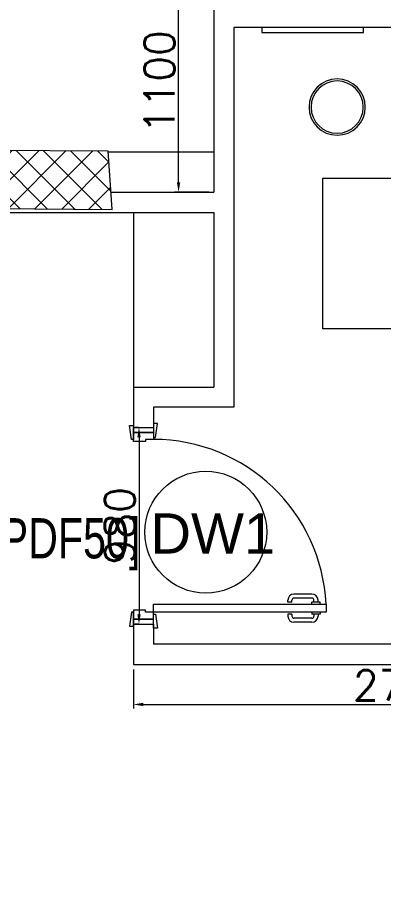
# Model space of a CAD drawing. Header units: millimetres. Extents: x -2143172 to 5255, y -610845 to 279739.
# Drawn here: x -1073034 to -1071212, y -583613 to -579248 of the extents above; entities that cross this region are included whole.
import ezdxf

# ---------------------------------------------------------------- set-up
doc = ezdxf.new("R2010")
doc.units = ezdxf.units.MM
doc.header["$LTSCALE"] = 30
doc.layers.get('0').update_dxf_attribs({"lineweight": 5})
doc.layers.get('Defpoints').update_dxf_attribs({"lineweight": 5})
for name, color, linetype, lineweight in [('72_EGR_BASE_TEXT', 7, 'Continuous', 5), ('C-HYDR-CTCH', 6, 'Continuous', 5), ('dims.', 152, 'Continuous', 5), ('DTAG', 20, 'Continuous', 9), ('Hatch', 252, 'Continuous', 5), ('LOADING', 163, 'Continuous', 5), ('Structure', 20, 'Continuous', 5), ('Walls', 32, 'Continuous', 5)]:
    doc.layers.add(name, color=color, linetype=linetype, lineweight=lineweight)
doc.layers.add('Wooden Joinery', color=7, linetype='Continuous', lineweight=5, true_color=0x521300)
doc.styles.add('SIMPLEX', font='SIMPLEX.shx', dxfattribs={"height": 150})
doc.styles.add('TTLB-A0-JeddahDP$0$swis721', font='swiss.ttf')
doc.styles.add('X3G_ENTITY_9F38', font='swisscl.ttf', dxfattribs={"height": 0.2})
doc.dimstyles.new('Buk', dxfattribs={"dimtxt": 150, "dimasz": 50, "dimexe": 20, "dimexo": 25, "dimgap": 20, "dimtad": 1, "dimdec": 0, "dimrnd": 5, "dimdsep": 46, "dimtxsty": 'SIMPLEX', "dimcen": 0, "dimdle": 20, "dimclrd": 256, "dimclre": 256, "dimclrt": 256, "dimadec": 0, "dimazin": 0, "dimtfac": 0.0075, "dimtdec": 0, "dimtmove": 1, "dimatfit": 2, "dimldrblk": 'ARCHTICK', "dimfxl": 1, "dimtolj": 1, "dimtzin": 0, "dimlwd": -1, "dimlwe": -1, "dimarcsym": 0})

# ---------------------------------------------------------------- blocks, each defined once
blk = doc.blocks.new('*D322')
at = {"layer": 'Defpoints', "color": 0, "transparency": 16777216}
for p in [(-1072457, -582468.1, 0.1), (-1069757, -582468.1, 0.1), (-1069757, -582667.4)]:
    blk.add_point(p, dxfattribs=at)
at = {"layer": 'dims.', "linetype": 'Continuous', "transparency": 16777216}
for p, q in [((-1072457, -582493.1), (-1072457, -582687.4)), ((-1069757, -582493.1), (-1069757, -582687.4))]:
    blk.add_line(p, q, dxfattribs=at)
at = {"layer": 'dims.', "transparency": 16777216}
blk.add_line((-1072407, -582667.4), (-1069807, -582667.4), dxfattribs=at)
for points in [[(-1072407, -582659.1), (-1072407, -582675.7), (-1072457, -582667.4)], [(-1069807, -582659.1), (-1069807, -582675.7), (-1069757, -582667.4)]]:
    blk.add_solid(points, dxfattribs=at)
at = {"layer": 'dims.', "transparency": 16777216, "insert": (-1071107, -582572.4), "char_height": 150, "attachment_point": 5, "style": 'SIMPLEX'}
blk.add_mtext('\\A1;2700', dxfattribs=at)
blk = doc.blocks.new('_ArchTick')
at = {"color": 0, "linetype": 'ByBlock', "const_width": 0.15}
blk.add_lwpolyline([(-0.5, -0.5), (0.5, 0.5)], dxfattribs=at)
blk = doc.blocks.new('*D717')
at = {"layer": 'Defpoints', "color": 0, "transparency": 16777216}
for p in [(-1072232.1, -579018.1), (-1072057, -579018.1), (-1072057, -580118.1, 0.1)]:
    blk.add_point(p, dxfattribs=at)
at = {"layer": 'dims.', "linetype": 'Continuous', "transparency": 16777216}
for p, q in [((-1072082, -579018.1), (-1072252.1, -579018.1)), ((-1072082, -580118.1), (-1072252.1, -580118.1))]:
    blk.add_line(p, q, dxfattribs=at)
at = {"layer": 'dims.', "transparency": 16777216}
blk.add_line((-1072232.1, -580068.1), (-1072232.1, -579068.1), dxfattribs=at)
for points in [[(-1072240.5, -579068.1), (-1072223.8, -579068.1), (-1072232.1, -579018.1)], [(-1072240.5, -580068.1), (-1072223.8, -580068.1), (-1072232.1, -580118.1)]]:
    blk.add_solid(points, dxfattribs=at)
at = {"layer": 'dims.', "transparency": 16777216, "insert": (-1072327.1, -579568.1), "char_height": 150, "attachment_point": 5, "rotation": 90, "style": 'SIMPLEX'}
blk.add_mtext('\\A1;1100', dxfattribs=at)
blk = doc.blocks.new('*D722')
at = {"layer": 'Defpoints', "color": 0, "transparency": 16777216}
for p in [(-1072407, -581288.1, 0.1), (-1072428.9, -582268.1), (-1072407, -582268.1, 0.1)]:
    blk.add_point(p, dxfattribs=at)
at = {"layer": 'dims.', "linetype": 'Continuous', "transparency": 16777216}
for p, q in [((-1072432, -581288.1), (-1072448.9, -581288.1)), ((-1072432, -582268.1), (-1072448.9, -582268.1))]:
    blk.add_line(p, q, dxfattribs=at)
at = {"layer": 'dims.', "transparency": 16777216}
blk.add_line((-1072428.9, -581338.1), (-1072428.9, -582218.1), dxfattribs=at)
for points in [[(-1072437.2, -581338.1), (-1072420.6, -581338.1), (-1072428.9, -581288.1)], [(-1072437.2, -582218.1), (-1072420.6, -582218.1), (-1072428.9, -582268.1)]]:
    blk.add_solid(points, dxfattribs=at)
at = {"layer": 'dims.', "transparency": 16777216, "insert": (-1072523.9, -581778.1), "char_height": 150, "attachment_point": 5, "rotation": 90, "style": 'SIMPLEX'}
blk.add_mtext('\\A1;980', dxfattribs=at)
blk = doc.blocks.new('A$C72370EFE')
at = {"layer": 'Wooden Joinery'}
for p, q in [((-0.01, -0.04), (-0.02, -0.04)), ((-0.01, -0.03), (-0.01, -0.07)), ((0, -0.03), (-0.01, -0.03)), ((0.04, -0.03), (0.05, -0.03)), ((0.05, -0.03), (0.05, -0.07)), ((0.05, -0.04), (0.06, -0.04)), ((-0.05, -0.07), (-0.05, -0.16)), ((-0.03, -0.07), (-0.03, -0.16)), ((-0.01, -0.06), (-0.02, -0.06)), ((0, -0.07), (-0.01, -0.07)), ((0.04, -0.07), (0.05, -0.07)), ((0.05, -0.06), (0.06, -0.06)), ((0.07, -0.07), (0.07, -0.16)), ((0.09, -0.07), (0.09, -0.16)), ((-0.01, -0.17), (-0.02, -0.17)), ((-0.01, -0.17), (-0.01, -0.19)), ((0.05, -0.17), (0.06, -0.17)), ((0.05, -0.17), (0.05, -0.19)), ((-0.01, -0.19), (-0.02, -0.19)), ((0.05, -0.19), (0.06, -0.19))]:
    blk.add_line(p, q, dxfattribs=at)
for centre, radius, start, end in [((-0.02, -0.07), 0.03, 90, 180), ((0.06, -0.07), 0.03, 0, 90), ((-0.02, -0.07), 0.01, 90, 180), ((0.06, -0.07), 0.01, 0, 90), ((-0.02, -0.16), 0.03, 180, 270), ((-0.02, -0.16), 0.01, 180, 270), ((0.06, -0.16), 0.01, 270, 0), ((0.06, -0.16), 0.03, 270, 0)]:
    blk.add_arc(centre, radius, start, end, dxfattribs=at)
blk = doc.blocks.new('A$C5DAD61B4')
at = {"layer": 'Wooden Joinery'}
for points in [[(80, 959.1), (80, 969.1), (10, 979.1), (10, 959.1)], [(940, 959.1), (940, 969.1), (1010, 979.1), (1010, 959.1)], [(70, 859.1), (70, 849.1), (0, 839.1), (0, 859.1)], [(120, 859.1), (120, 0), (80, 0), (80, 859.1)], [(950, 859.1), (950, 849.1), (1020, 839.1), (1020, 859.1)]]:
    blk.add_lwpolyline(points, close=True, dxfattribs=at)
for points in [[(45, 859.1), (45, 959.1), (20, 959.1), (20, 859.1), (45, 859.1)], [(45, 859.1), (80, 859.1), (80, 899.1), (90, 899.1), (90, 959.1), (45, 959.1), (45, 859.1)], [(975, 859.1), (940, 859.1), (940, 899.1), (930, 899.1), (930, 959.1), (975, 959.1), (975, 859.1)], [(975, 859.1), (975, 959.1), (1000, 959.1), (1000, 859.1), (975, 859.1)]]:
    blk.add_lwpolyline(points, dxfattribs=at)
blk.add_arc((80, 859.1), 860, 272.666, 0, dxfattribs=at)
at = {"layer": 'Wooden Joinery', "xscale": 999.9999999998854, "yscale": 999.9999999998854, "zscale": 999.9999999998854, "rotation": 180}
blk.add_blockref('A$C72370EFE', (120, 0), dxfattribs=at)
blk = doc.blocks.new('A$C47696aed')
at = {"layer": 'Hatch'}
h = blk.add_hatch(dxfattribs=at)
h.set_pattern_fill('ANSI37', color=256, scale=30)
h.paths.add_polyline_path([(50952.7, 21917.9), (50348.7, 21909.7), (50352.6, 21621.3), (50956.6, 21629.5)])
h.paths.add_polyline_path([(43791.9, 21910.1), (43208.4, 21904.7), (43188.5, 21613.3), (43772, 21618.7)])
h.paths.add_polyline_path([(29414.9, 21902.8), (28815.8, 21898.7), (28810.1, 21605.6), (29409.2, 21609.7)])
h.paths.add_polyline_path([(36600.2, 21904.9), (35999, 21897.4), (35990.7, 21611.8), (36591.9, 21619.3)])
h.paths.add_polyline_path([(22195.7, 21912), (21589.3, 21890.2), (21603.8, 21597.6), (22210.2, 21619.5)])
h.paths.add_polyline_path([(15459.1, 21901.7), (14237.2, 21925.6), (14230.7, 21629.5), (15452.7, 21605.5)])
h.paths.add_polyline_path([(15473.2, 14701.6), (14258.2, 14685.8), (14244.7, 14393.4), (15459.7, 14409.1)])
h.paths.add_polyline_path([(15447.1, 7508.4), (14244, 7492.4), (14238.3, 7199.4), (15441.4, 7215.3)])
h.paths.add_polyline_path([(15465.6, 309.7), (14269, 298.3), (14271.8, 3.8), (15468.5, 15.2)])
h.paths.add_polyline_path([(7830.6, 311.8), (7227.1, 308.1), (7237.7, 22.6), (7841.3, 26.3)])
h.paths.add_polyline_path([(7815.2, 7509.8), (7218.4, 7511.4), (7218.2, 7210.2), (7815.1, 7208.6)])
h.paths.add_polyline_path([(7825.1, 14699.4), (7205.8, 14700.6), (7195.2, 14397.6), (7814.5, 14396.4)])
h.paths.add_polyline_path([(7801.7, 21878.7), (7201.1, 21893.2), (7197.5, 21603.6), (7798.1, 21589.1)])
h.paths.add_polyline_path([(602.6, 21876.9), (0, 21899.6), (1.9, 21611.2), (604.5, 21588.5)])
h.paths.add_polyline_path([(610.4, 7498.6), (8.3, 7491.6), (11.7, 7200), (613.7, 7206.9)])
h.paths.add_polyline_path([(627.9, 303.9), (29.5, 302.9), (34.3, 2.3), (632.7, 3.3)])
h.paths.add_polyline_path([(22214.6, 317.2), (21608.9, 304.3), (21614.6, 3.1), (22220.3, 16)])
h.paths.add_polyline_path([(22208.1, 7509.7), (21613.7, 7492.1), (21615.8, 7195.5), (22210.2, 7213.1)])
h.paths.add_polyline_path([(22199.3, 14717.7), (21600.4, 14710), (21604.4, 14409.9), (22203.4, 14417.6)])
h.paths.add_polyline_path([(29399.7, 14702.4), (28797.7, 14707.1), (28802, 14415), (29403.9, 14410.3)])
h.paths.add_polyline_path([(29403.4, 7519.8), (28799.6, 7502.2), (28813, 7202.1), (29413.1, 7223.2)])
h.paths.add_polyline_path([(29419.5, 303.8), (28815.7, 310.4), (28813.3, 24.7), (29417.2, 18.1)])
h.paths.add_polyline_path([(36618, 314.2), (36020.7, 299.7), (36029.7, 0), (36627, 14.6)])
h.paths.add_polyline_path([(36610.7, 7502.6), (36009.5, 7504.5), (36010.6, 7207.3), (36611.9, 7205.4)])
h.paths.add_polyline_path([(36574.3, 14706.4), (35993.4, 14711.1), (36013.1, 14421.3), (36594, 14416.6)])
h.paths.add_polyline_path([(43777.6, 14705.7), (43180, 14719.4), (43182, 14427.5), (43779.6, 14413.8)])
h.paths.add_polyline_path([(43778.6, 7507.1), (43210.2, 7499.5), (43212, 7205.4), (43780.5, 7213)])
h.paths.add_polyline_path([(43815.7, 310), (43210.4, 307.3), (43211.8, 2.8), (43817, 5.4)])
h.paths.add_polyline_path([(50989.9, 309.5), (50401.9, 325.5), (50388.7, 18.3), (50976.7, 2.3)])
h.paths.add_polyline_path([(50974.1, 7508.9), (50370.9, 7510), (50368.9, 7213.4), (50972.2, 7212.3)])
at = {"layer": 'C-HYDR-CTCH', "color": 4, "flags": 128}
blk.add_lwpolyline([(35993.4, 14711.1), (36013.1, 14421.3), (36594, 14416.6), (36574.3, 14706.4), (35993.4, 14711.1)], dxfattribs=at)
blk = doc.blocks.new('A$C164D1FF0')
at = {"layer": 'DTAG'}
blk.add_circle((0, 0), 303.3, dxfattribs=at)
at = {"layer": 'DTAG', "insert": (-275.2, 93.3), "char_height": 200, "width": 6547.939, "attachment_point": 1, "style": 'TTLB-A0-JeddahDP$0$swis721'}
blk.add_mtext('DW1', dxfattribs=at)
blk = doc.blocks.new('WM00001-P')
blk.add_circle((0, 0), 0.14)
at = {"color": 8}
blk.add_circle((0, 0), 0.13, dxfattribs=at)

msp = doc.modelspace()

# ---------------------------------------------------------------- linework, layer by layer
at = {"layer": 'LOADING', "elevation": 0.1}
msp.add_lwpolyline([(-1071817.8, -579298.1), (-1071817.8, -579323.1), (-1071311.8, -579323.1), (-1071311.8, -579298.1), (-1071817.8, -579298.1)], dxfattribs=at)
msp.add_lwpolyline([(-1070014.5, -580048.1), (-1070014.5, -580798.1), (-1071514.5, -580798.1), (-1071514.5, -580048.1)], close=True, dxfattribs=at)
at = {"layer": 'Walls'}
for p, q in [((-1072057, -577638.1, 0.2), (-1072057, -580118.1, 0.2)), ((-1067957, -579298.1, 0.2), (-1071957, -579298.1, 0.2)), ((-1071957, -579298.1, 0.2), (-1071957, -581188.1, 0.2)), ((-1072568.2, -580118.1, 0.2), (-1072057, -580118.1, 0.2)), ((-1073177, -580218.1, 0.2), (-1072057, -580218.1, 0.2)), ((-1072057, -580218.1, 0.2), (-1072057, -581088.1, 0.2)), ((-1072457, -581088.1, 0.2), (-1072457, -581288.1, 0.2)), ((-1072457, -581088.1, 0.2), (-1072057, -581088.1, 0.2)), ((-1072357, -581188.1, 0.2), (-1072357, -581288.1, 0.2)), ((-1071957, -581188.1, 0.2), (-1072357, -581188.1, 0.2)), ((-1072457, -581288.1, 0.2), (-1072357, -581288.1, 0.2)), ((-1072457, -582268.1, 0.2), (-1072357, -582268.1, 0.2)), ((-1072457, -582268.1, 0.2), (-1072457, -582468.1, 0.2)), ((-1072357, -582268.1, 0.2), (-1072357, -582368.1, 0.2)), ((-1067957, -582368.1, 0.2), (-1072357, -582368.1, 0.2)), ((-1072457, -582468.1, 0.2), (-1064457, -582468.1, 0.2))]:
    msp.add_line(p, q, dxfattribs=at)
at = {"layer": 'Wooden Joinery'}
for p, q in [((-1072057, -579918.1, 0.2), (-1072581.8, -579918.1, 0.2)), ((-1072457, -580218.1, 0.2), (-1072457, -581088.1, 0.2))]:
    msp.add_line(p, q, dxfattribs=at)

# ---------------------------------------------------------------- block references
at = {"layer": 'DTAG'}
msp.add_blockref('A$C164D1FF0', (-1072096.6, -581809.7, -0.1), dxfattribs=at)
at = {"layer": 'LOADING', "extrusion": (2.24019e-05, -2.26055e-18, -1), "xscale": 1000, "yscale": 1000, "zscale": 1000, "rotation": 180}
msp.add_blockref('WM00001-P', (1071442.6, -579693.9, -24.1), dxfattribs=at)
at = {"layer": 'Structure', "color": 3}
msp.add_blockref('A$C47696aed', (-1109156.4, -594620.4, 0.2), dxfattribs=at)
at = {"layer": 'Wooden Joinery', "rotation": 90.00000000000001}
msp.add_blockref('A$C5DAD61B4', (-1071497.9, -582288.1, 0.2), dxfattribs=at)

# ---------------------------------------------------------------- texts
at = {"layer": '72_EGR_BASE_TEXT', "insert": (-1072878.1, -581740.1, 0.2), "char_height": 200, "attachment_point": 2, "style": 'X3G_ENTITY_9F38'}
msp.add_mtext('[OPDF50]', dxfattribs=at)

# ---------------------------------------------------------------- dimensions: what is measured, and where the dimension line sits
at = {"layer": 'dims.'}
for base, p1, p2, picture, middle in [((-1072232.1, -579018.1, 0.1), (-1072057, -580118.1, 0.2), (-1072057, -579018.1, 0.1), '*D717', (-1072327.1, -579568.1, 0.1)), ((-1072428.9, -582268.1, 0.1), (-1072407, -581288.1, 0.2), (-1072407, -582268.1, 0.2), '*D722', (-1072523.9, -581778.1, 0.1))]:
    dim = msp.add_linear_dim(base=base, p1=p1, p2=p2, angle=90, dimstyle='Buk', dxfattribs=at)
    dim.commit()
    dim.dimension.update_dxf_attribs({"geometry": picture, "text_midpoint": middle})
dim = msp.add_linear_dim(base=(-1069757, -582667.4, 0.1), p1=(-1072457, -582468.1, 0.2), p2=(-1069757, -582468.1, 0.2), dimstyle='Buk', dxfattribs=at)
dim.commit()
dim.dimension.update_dxf_attribs({"geometry": '*D322', "text_midpoint": (-1071107, -582572.4, 0.1)})

doc.saveas('drawing.dxf')
